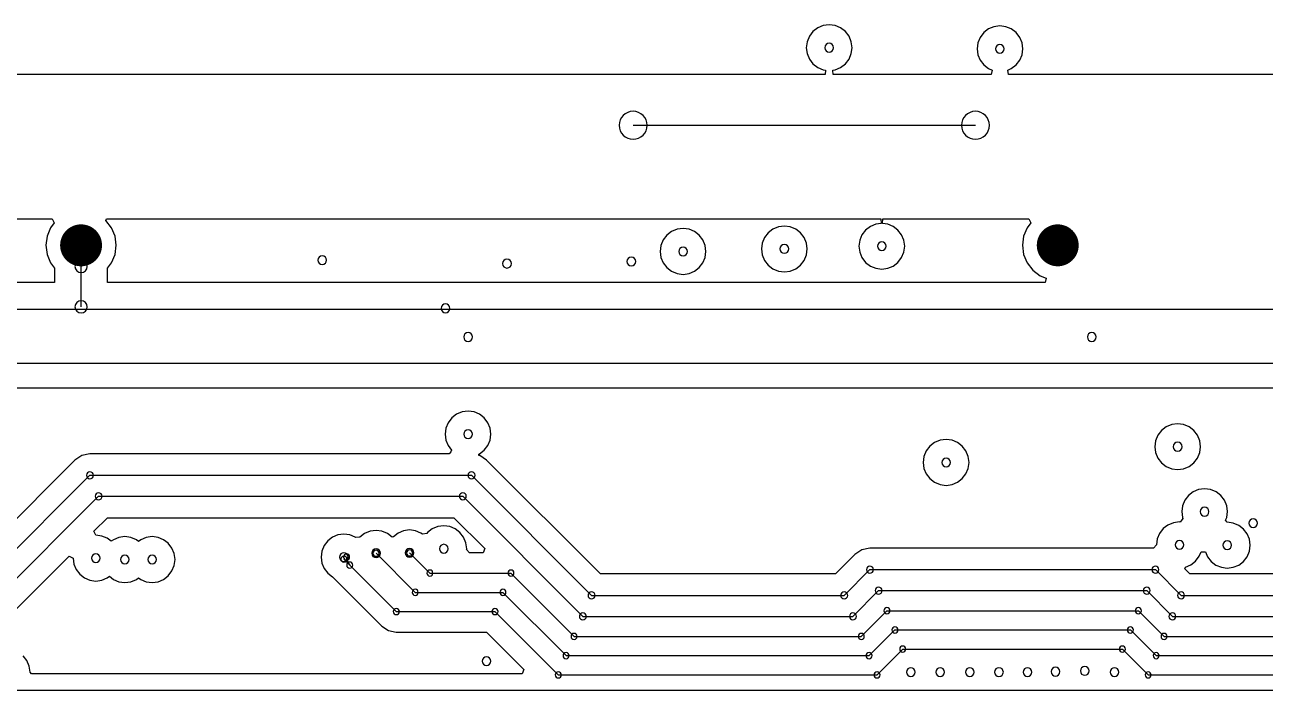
# Model space of a CAD drawing. Header units: inches. Extents: x 32166 to 66782, y 2386 to 7162.
# Drawn here: x 33277.6 to 33437.4, y 3145.5 to 3231.2 of the extents above; entities that cross this region are included whole.
import ezdxf

# ---------------------------------------------------------------- set-up
doc = ezdxf.new("R2010")
doc.units = ezdxf.units.IN
doc.header["$LTSCALE"] = 0.64311
doc.header["$MEASUREMENT"] = 0
for name, color, linetype in [('KEEPOUTLAYER', 6, 'CONTINUOUS'), ('MIDLAYER2', 76, 'CONTINUOUS'), ('MULTILAYER', 9, 'CONTINUOUS')]:
    doc.layers.add(name, color=color, linetype=linetype)

msp = doc.modelspace()

# ---------------------------------------------------------------- linework, layer by layer
at = {"layer": 'KEEPOUTLAYER'}
for p, q in [((33355.97, 3218.28), (33400.07, 3218.28)), ((32666.61, 3145.51), (34174.11, 3145.51))]:
    msp.add_line(p, q, dxfattribs=at)
for centre, start, end in [((33355.97, 3218.28), 0, 180), ((33400.07, 3218.28), 0, 180), ((33355.97, 3218.28), 180, 0), ((33400.07, 3218.28), 180, 0)]:
    msp.add_arc(centre, 1.8, start, end, dxfattribs=at)
at = {"layer": 'MIDLAYER2'}
for p, q in [((33380.46, 3231.13), (33379.75, 3230.83)), ((33381.22, 3231.23), (33380.46, 3231.13)), ((33381.99, 3231.13), (33381.22, 3231.23)), ((33382.7, 3230.83), (33381.99, 3231.13)), ((33403.22, 3231.08), (33402.45, 3230.98)), ((33403.98, 3230.98), (33403.22, 3231.08)), ((33378.67, 3229.75), (33378.37, 3229.04)), ((33379.14, 3230.36), (33378.67, 3229.75)), ((33379.75, 3230.83), (33379.14, 3230.36)), ((33383.31, 3230.36), (33382.7, 3230.83)), ((33383.78, 3229.75), (33383.31, 3230.36)), ((33384.07, 3229.04), (33383.78, 3229.75)), ((33400.66, 3229.61), (33400.37, 3228.9)), ((33401.13, 3230.22), (33400.66, 3229.61)), ((33401.74, 3230.69), (33401.13, 3230.22)), ((33402.45, 3230.98), (33401.74, 3230.69)), ((33404.69, 3230.69), (33403.98, 3230.98)), ((33405.3, 3230.22), (33404.69, 3230.69)), ((33405.77, 3229.61), (33405.3, 3230.22)), ((33406.07, 3228.9), (33405.77, 3229.61)), ((33378.37, 3229.04), (33378.27, 3228.28)), ((33378.27, 3228.28), (33378.37, 3227.51)), ((33384.17, 3228.28), (33384.07, 3229.04)), ((33384.07, 3227.51), (33384.17, 3228.28)), ((33400.37, 3228.9), (33400.27, 3228.13)), ((33400.27, 3228.13), (33400.37, 3227.37)), ((33406.17, 3228.13), (33406.07, 3228.9)), ((33406.07, 3227.37), (33406.17, 3228.13)), ((33378.37, 3227.51), (33378.67, 3226.8)), ((33378.67, 3226.8), (33379.14, 3226.19)), ((33383.31, 3226.19), (33383.78, 3226.8)), ((33383.78, 3226.8), (33384.07, 3227.51)), ((33400.37, 3227.37), (33400.66, 3226.66)), ((33400.66, 3226.66), (33401.13, 3226.05)), ((33405.3, 3226.05), (33405.77, 3226.66)), ((33405.77, 3226.66), (33406.07, 3227.37)), ((33380.71, 3224.82), (33245.1, 3224.8)), ((33379.14, 3226.19), (33379.75, 3225.72)), ((33379.75, 3225.72), (33380.46, 3225.43)), ((33380.46, 3225.43), (33380.75, 3225.39)), ((33380.75, 3225.39), (33380.71, 3224.82)), ((33381.69, 3225.39), (33381.99, 3225.43)), ((33381.7, 3225.36), (33381.69, 3225.39)), ((33381.73, 3224.82), (33381.7, 3225.36)), ((33381.7, 3225.36), (33381.7, 3225.36)), ((33402.11, 3224.82), (33381.73, 3224.82)), ((33381.99, 3225.43), (33382.7, 3225.72)), ((33382.7, 3225.72), (33383.31, 3226.19)), ((33401.13, 3226.05), (33401.74, 3225.58)), ((33401.74, 3225.58), (33402.22, 3225.38)), ((33402.22, 3225.38), (33402.11, 3224.82)), ((33404.22, 3225.38), (33404.69, 3225.58)), ((33404.33, 3224.82), (33404.22, 3225.38)), ((33609.45, 3224.84), (33404.33, 3224.82)), ((33404.69, 3225.58), (33405.3, 3226.05)), ((33254.58, 3206.22), (33281.14, 3206.22)), ((33281.39, 3205.7), (33280.92, 3205.09)), ((33281.14, 3206.22), (33281.39, 3205.7)), ((33288.06, 3206.03), (33288.12, 3206.22)), ((33288.78, 3205.09), (33288.06, 3206.03)), ((33288.12, 3206.22), (33387.89, 3206.22)), ((33387.24, 3205.56), (33386.53, 3205.26)), ((33387.93, 3205.65), (33387.24, 3205.56)), ((33387.89, 3206.22), (33387.93, 3205.65)), ((33387.93, 3205.65), (33387.93, 3205.65)), ((33388.09, 3205.65), (33388.13, 3206.22)), ((33388.77, 3205.56), (33388.09, 3205.65)), ((33388.13, 3206.22), (33406.96, 3206.22)), ((33389.48, 3205.26), (33388.77, 3205.56)), ((33407.21, 3205.7), (33406.74, 3205.09)), ((33406.96, 3206.22), (33407.21, 3205.7)), ((33280.46, 3203.99), (33280.31, 3202.82)), ((33280.92, 3205.09), (33280.46, 3203.99)), ((33289.23, 3203.99), (33288.78, 3205.09)), ((33289.39, 3202.82), (33289.23, 3203.99)), ((33360.32, 3204.12), (33359.85, 3203.51)), ((33360.93, 3204.59), (33360.32, 3204.12)), ((33361.64, 3204.88), (33360.93, 3204.59)), ((33362.4, 3204.98), (33361.64, 3204.88)), ((33363.17, 3204.88), (33362.4, 3204.98)), ((33363.88, 3204.59), (33363.17, 3204.88)), ((33364.49, 3204.12), (33363.88, 3204.59)), ((33364.96, 3203.51), (33364.49, 3204.12)), ((33373.37, 3204.43), (33372.9, 3203.82)), ((33373.98, 3204.9), (33373.37, 3204.43)), ((33374.69, 3205.2), (33373.98, 3204.9)), ((33375.45, 3205.3), (33374.69, 3205.2)), ((33376.22, 3205.2), (33375.45, 3205.3)), ((33376.93, 3204.9), (33376.22, 3205.2)), ((33377.54, 3204.43), (33376.93, 3204.9)), ((33378.01, 3203.82), (33377.54, 3204.43)), ((33385.45, 3204.18), (33385.16, 3203.47)), ((33385.92, 3204.79), (33385.45, 3204.18)), ((33386.53, 3205.26), (33385.92, 3204.79)), ((33390.09, 3204.79), (33389.48, 3205.26)), ((33390.56, 3204.18), (33390.09, 3204.79)), ((33390.86, 3203.47), (33390.56, 3204.18)), ((33406.28, 3203.99), (33406.13, 3202.82)), ((33406.74, 3205.09), (33406.28, 3203.99)), ((33280.31, 3202.82), (33280.46, 3201.64)), ((33284.85, 3194.9), (33284.85, 3202.82)), ((33289.23, 3201.64), (33289.39, 3202.82)), ((33359.55, 3202.8), (33359.45, 3202.03)), ((33359.85, 3203.51), (33359.55, 3202.8)), ((33365.25, 3202.8), (33364.96, 3203.51)), ((33365.35, 3202.03), (33365.25, 3202.8)), ((33372.6, 3203.11), (33372.5, 3202.35)), ((33372.5, 3202.35), (33372.6, 3201.58)), ((33372.9, 3203.82), (33372.6, 3203.11)), ((33378.3, 3203.11), (33378.01, 3203.82)), ((33378.4, 3202.35), (33378.3, 3203.11)), ((33378.3, 3201.58), (33378.4, 3202.35)), ((33385.16, 3203.47), (33385.06, 3202.71)), ((33385.06, 3202.71), (33385.16, 3201.94)), ((33390.96, 3202.71), (33390.86, 3203.47)), ((33390.86, 3201.94), (33390.96, 3202.71)), ((33406.13, 3202.82), (33406.28, 3201.64)), ((33280.46, 3201.64), (33280.92, 3200.55)), ((33288.78, 3200.55), (33289.23, 3201.64)), ((33359.45, 3202.03), (33359.55, 3201.27)), ((33359.55, 3201.27), (33359.85, 3200.56)), ((33364.96, 3200.56), (33365.25, 3201.27)), ((33365.25, 3201.27), (33365.35, 3202.03)), ((33372.6, 3201.58), (33372.9, 3200.87)), ((33372.9, 3200.87), (33373.37, 3200.26)), ((33377.54, 3200.26), (33378.01, 3200.87)), ((33378.01, 3200.87), (33378.3, 3201.58)), ((33385.16, 3201.94), (33385.45, 3201.23)), ((33385.45, 3201.23), (33385.92, 3200.62)), ((33390.09, 3200.62), (33390.56, 3201.23)), ((33390.56, 3201.23), (33390.86, 3201.94)), ((33406.28, 3201.64), (33406.74, 3200.55)), ((33280.92, 3200.55), (33281.44, 3199.86)), ((33281.44, 3199.86), (33281.44, 3198.01)), ((33288.25, 3199.86), (33288.78, 3200.55)), ((33288.25, 3198.01), (33288.25, 3199.86)), ((33359.85, 3200.56), (33360.32, 3199.95)), ((33360.32, 3199.95), (33360.93, 3199.48)), ((33360.93, 3199.48), (33361.64, 3199.18)), ((33361.64, 3199.18), (33362.4, 3199.08)), ((33362.4, 3199.08), (33363.17, 3199.18)), ((33363.17, 3199.18), (33363.88, 3199.48)), ((33363.88, 3199.48), (33364.49, 3199.95)), ((33364.49, 3199.95), (33364.96, 3200.56)), ((33373.37, 3200.26), (33373.98, 3199.79)), ((33373.98, 3199.79), (33374.69, 3199.5)), ((33374.69, 3199.5), (33375.45, 3199.4)), ((33375.45, 3199.4), (33376.22, 3199.5)), ((33376.22, 3199.5), (33376.93, 3199.79)), ((33376.93, 3199.79), (33377.54, 3200.26)), ((33385.92, 3200.62), (33386.53, 3200.15)), ((33386.53, 3200.15), (33387.24, 3199.86)), ((33387.24, 3199.86), (33388.01, 3199.76)), ((33388.01, 3199.76), (33388.77, 3199.86)), ((33388.77, 3199.86), (33389.48, 3200.15)), ((33389.48, 3200.15), (33390.09, 3200.62)), ((33406.74, 3200.55), (33407.46, 3199.61)), ((33407.46, 3199.61), (33408.4, 3198.89)), ((33281.44, 3198.01), (33265.83, 3198.01)), ((33409.05, 3198.01), (33288.25, 3198.01)), ((33408.4, 3198.89), (33409.16, 3198.57)), ((33409.16, 3198.57), (33409.05, 3198.01)), ((33265.83, 3194.61), (33449.66, 3194.61)), ((33265.43, 3187.63), (33608.91, 3187.63)), ((33266.74, 3184.45), (33596.98, 3184.45)), ((33332.15, 3179.97), (33331.85, 3179.26)), ((33332.62, 3180.58), (33332.15, 3179.97)), ((33333.23, 3181.05), (33332.62, 3180.58)), ((33333.94, 3181.35), (33333.23, 3181.05)), ((33334.7, 3181.45), (33333.94, 3181.35)), ((33335.47, 3181.35), (33334.7, 3181.45)), ((33336.18, 3181.05), (33335.47, 3181.35)), ((33336.79, 3180.58), (33336.18, 3181.05)), ((33337.26, 3179.97), (33336.79, 3180.58)), ((33337.55, 3179.26), (33337.26, 3179.97)), ((33331.85, 3179.26), (33331.75, 3178.5)), ((33331.75, 3178.5), (33331.85, 3177.73)), ((33337.65, 3178.5), (33337.55, 3179.26)), ((33337.55, 3177.73), (33337.65, 3178.5)), ((33423.57, 3178.35), (33423.27, 3177.64)), ((33424.04, 3178.96), (33423.57, 3178.35)), ((33424.65, 3179.43), (33424.04, 3178.96)), ((33425.36, 3179.73), (33424.65, 3179.43)), ((33426.12, 3179.83), (33425.36, 3179.73)), ((33426.89, 3179.73), (33426.12, 3179.83)), ((33427.6, 3179.43), (33426.89, 3179.73)), ((33428.21, 3178.96), (33427.6, 3179.43)), ((33428.68, 3178.35), (33428.21, 3178.96)), ((33428.97, 3177.64), (33428.68, 3178.35)), ((33331.85, 3177.73), (33332.15, 3177.02)), ((33332.15, 3177.02), (33332.58, 3176.45)), ((33336.79, 3176.41), (33337.26, 3177.02)), ((33337.26, 3177.02), (33337.55, 3177.73)), ((33394.2, 3176.94), (33393.73, 3176.33)), ((33394.81, 3177.41), (33394.2, 3176.94)), ((33395.52, 3177.7), (33394.81, 3177.41)), ((33396.29, 3177.8), (33395.52, 3177.7)), ((33397.05, 3177.7), (33396.29, 3177.8)), ((33397.76, 3177.41), (33397.05, 3177.7)), ((33398.37, 3176.94), (33397.76, 3177.41)), ((33398.84, 3176.33), (33398.37, 3176.94)), ((33423.27, 3177.64), (33423.17, 3176.88)), ((33423.17, 3176.88), (33423.27, 3176.11)), ((33429.07, 3176.88), (33428.97, 3177.64)), ((33428.97, 3176.11), (33429.07, 3176.88)), ((33284.94, 3175.73), (33284.05, 3175.13)), ((33285.99, 3175.94), (33284.94, 3175.73)), ((33332.25, 3175.94), (33285.99, 3175.94)), ((33332.47, 3176.22), (33332.25, 3175.94)), ((33332.58, 3176.45), (33332.47, 3176.22)), ((33336.08, 3175.9), (33336.18, 3175.94)), ((33336.1, 3175.75), (33336.08, 3175.9)), ((33336.2, 3175.73), (33336.1, 3175.75)), ((33336.18, 3175.94), (33336.79, 3176.41)), ((33337.09, 3175.13), (33336.2, 3175.73)), ((33393.44, 3175.62), (33393.34, 3174.85)), ((33393.73, 3176.33), (33393.44, 3175.62)), ((33399.14, 3175.62), (33398.84, 3176.33)), ((33399.24, 3174.85), (33399.14, 3175.62)), ((33423.27, 3176.11), (33423.57, 3175.4)), ((33423.57, 3175.4), (33424.04, 3174.79)), ((33428.21, 3174.79), (33428.68, 3175.4)), ((33428.68, 3175.4), (33428.97, 3176.11)), ((33284.05, 3175.13), (33267.21, 3158.3)), ((33351.75, 3160.48), (33337.09, 3175.13)), ((33393.34, 3174.85), (33393.44, 3174.09)), ((33393.44, 3174.09), (33393.73, 3173.38)), ((33398.84, 3173.38), (33399.14, 3174.09)), ((33399.14, 3174.09), (33399.24, 3174.85)), ((33424.04, 3174.79), (33424.65, 3174.32)), ((33424.65, 3174.32), (33425.36, 3174.03)), ((33425.36, 3174.03), (33426.12, 3173.93)), ((33426.12, 3173.93), (33426.89, 3174.03)), ((33426.89, 3174.03), (33427.6, 3174.32)), ((33427.6, 3174.32), (33428.21, 3174.79)), ((33268.35, 3155.55), (33285.99, 3173.19)), ((33285.99, 3173.19), (33335.15, 3173.19)), ((33335.15, 3173.19), (33350.61, 3157.72)), ((33393.73, 3173.38), (33394.2, 3172.77)), ((33394.2, 3172.77), (33394.81, 3172.3)), ((33394.81, 3172.3), (33395.52, 3172)), ((33395.52, 3172), (33396.29, 3171.9)), ((33396.29, 3171.9), (33397.05, 3172)), ((33397.05, 3172), (33397.76, 3172.3)), ((33397.76, 3172.3), (33398.37, 3172.77)), ((33398.37, 3172.77), (33398.84, 3173.38)), ((33269.47, 3152.85), (33287.11, 3170.49)), ((33287.11, 3170.49), (33334.03, 3170.49)), ((33334.03, 3170.49), (33349.49, 3155.02)), ((33427.5, 3170.59), (33427.03, 3169.98)), ((33428.11, 3171.06), (33427.5, 3170.59)), ((33428.82, 3171.36), (33428.11, 3171.06)), ((33429.59, 3171.46), (33428.82, 3171.36)), ((33430.35, 3171.36), (33429.59, 3171.46)), ((33431.06, 3171.06), (33430.35, 3171.36)), ((33431.67, 3170.59), (33431.06, 3171.06)), ((33432.14, 3169.98), (33431.67, 3170.59)), ((33426.74, 3169.27), (33426.64, 3168.51)), ((33427.03, 3169.98), (33426.74, 3169.27)), ((33432.44, 3169.27), (33432.14, 3169.98)), ((33432.54, 3168.51), (33432.44, 3169.27)), ((33286.5, 3165.98), (33288.25, 3167.73)), ((33288.25, 3167.73), (33332.89, 3167.73)), ((33332.89, 3167.73), (33336.87, 3163.75)), ((33426.35, 3167.18), (33425.58, 3167.08)), ((33426.44, 3167.17), (33426.35, 3167.18)), ((33426.79, 3167.62), (33426.44, 3167.17)), ((33426.64, 3168.51), (33426.74, 3167.74)), ((33426.74, 3167.74), (33426.79, 3167.62)), ((33432.3, 3167.41), (33432.44, 3167.74)), ((33432.51, 3167.14), (33432.3, 3167.41)), ((33432.44, 3167.74), (33432.54, 3168.51)), ((33286.75, 3165.47), (33286.5, 3165.98)), ((33318.71, 3165.61), (33317.94, 3165.51)), ((33319.47, 3165.51), (33318.71, 3165.61)), ((33321.37, 3165.71), (33320.76, 3165.24)), ((33322.08, 3166), (33321.37, 3165.71)), ((33322.85, 3166.1), (33322.08, 3166)), ((33323.61, 3166), (33322.85, 3166.1)), ((33324.32, 3165.71), (33323.61, 3166)), ((33324.93, 3165.24), (33324.32, 3165.71)), ((33325.69, 3165.75), (33325.08, 3165.28)), ((33326.4, 3166.05), (33325.69, 3165.75)), ((33327.17, 3166.15), (33326.4, 3166.05)), ((33327.93, 3166.05), (33327.17, 3166.15)), ((33328.64, 3165.75), (33327.93, 3166.05)), ((33328.82, 3165.61), (33328.64, 3165.75)), ((33329.39, 3165.69), (33328.82, 3165.61)), ((33329.49, 3165.82), (33329.39, 3165.69)), ((33330.1, 3166.29), (33329.49, 3165.82)), ((33330.81, 3166.59), (33330.1, 3166.29)), ((33331.58, 3166.69), (33330.81, 3166.59)), ((33332.34, 3166.59), (33331.58, 3166.69)), ((33333.05, 3166.29), (33332.34, 3166.59)), ((33333.66, 3165.82), (33333.05, 3166.29)), ((33334.13, 3165.21), (33333.66, 3165.82)), ((33423.79, 3165.71), (33423.5, 3165)), ((33424.26, 3166.32), (33423.79, 3165.71)), ((33424.87, 3166.79), (33424.26, 3166.32)), ((33425.58, 3167.08), (33424.87, 3166.79)), ((33433.28, 3167.04), (33432.51, 3167.14)), ((33433.99, 3166.74), (33433.28, 3167.04)), ((33434.6, 3166.27), (33433.99, 3166.74)), ((33435.07, 3165.66), (33434.6, 3166.27)), ((33435.36, 3164.95), (33435.07, 3165.66)), ((33286.76, 3165.47), (33286.75, 3165.47)), ((33287.52, 3165.37), (33286.76, 3165.47)), ((33288.23, 3165.08), (33287.52, 3165.37)), ((33288.74, 3164.69), (33288.23, 3165.08)), ((33289.02, 3164.9), (33288.74, 3164.69)), ((33289.73, 3165.19), (33289.02, 3164.9)), ((33290.49, 3165.29), (33289.73, 3165.19)), ((33291.26, 3165.19), (33290.49, 3165.29)), ((33291.97, 3164.9), (33291.26, 3165.19)), ((33292.25, 3164.68), (33291.97, 3164.9)), ((33292.53, 3164.9), (33292.25, 3164.68)), ((33293.24, 3165.19), (33292.53, 3164.9)), ((33294, 3165.29), (33293.24, 3165.19)), ((33294.77, 3165.19), (33294, 3165.29)), ((33295.48, 3164.9), (33294.77, 3165.19)), ((33296.09, 3164.43), (33295.48, 3164.9)), ((33296.56, 3163.82), (33296.09, 3164.43)), ((33316.15, 3164.13), (33315.86, 3163.42)), ((33316.62, 3164.74), (33316.15, 3164.13)), ((33317.23, 3165.21), (33316.62, 3164.74)), ((33317.94, 3165.51), (33317.23, 3165.21)), ((33320.18, 3165.21), (33319.47, 3165.51)), ((33320.24, 3165.17), (33320.18, 3165.21)), ((33320.76, 3165.24), (33320.24, 3165.17)), ((33325.08, 3165.28), (33324.93, 3165.24)), ((33334.43, 3164.5), (33334.13, 3165.21)), ((33334.53, 3163.74), (33334.43, 3164.5)), ((33423.4, 3164.22), (33423.02, 3163.79)), ((33423.5, 3165), (33423.4, 3164.23)), ((33423.4, 3164.23), (33423.4, 3164.22)), ((33435.46, 3164.19), (33435.36, 3164.95)), ((33435.36, 3163.42), (33435.46, 3164.19)), ((33271.56, 3151.04), (33283.3, 3162.78)), ((33283.3, 3162.78), (33283.81, 3162.53)), ((33283.81, 3162.53), (33283.81, 3162.52)), ((33283.81, 3162.52), (33283.91, 3161.76)), ((33296.85, 3163.11), (33296.56, 3163.82)), ((33296.95, 3162.34), (33296.85, 3163.11)), ((33315.86, 3163.42), (33315.76, 3162.66)), ((33315.76, 3162.66), (33315.86, 3161.89)), ((33318.71, 3162.39), (33325.46, 3155.64)), ((33322.85, 3163.15), (33327.89, 3158.11)), ((33327.17, 3163.2), (33329.78, 3160.59)), ((33334.52, 3163.65), (33334.53, 3163.74)), ((33334.89, 3163.22), (33334.52, 3163.65)), ((33336.65, 3163.22), (33334.89, 3163.22)), ((33336.87, 3163.75), (33336.65, 3163.22)), ((33384.53, 3162.98), (33382.02, 3160.48)), ((33385.42, 3163.58), (33384.53, 3162.98)), ((33386.47, 3163.79), (33385.42, 3163.58)), ((33423.02, 3163.79), (33386.47, 3163.79)), ((33428.43, 3162.15), (33428.9, 3162.76)), ((33428.9, 3162.76), (33429.13, 3163.32)), ((33429.13, 3163.32), (33429.71, 3163.32)), ((33429.71, 3163.32), (33429.96, 3162.71)), ((33429.96, 3162.71), (33430.43, 3162.1)), ((33434.6, 3162.1), (33435.07, 3162.71)), ((33435.07, 3162.71), (33435.36, 3163.42)), ((33283.91, 3161.76), (33284.2, 3161.05)), ((33284.2, 3161.05), (33284.67, 3160.44)), ((33296.09, 3160.26), (33296.56, 3160.87)), ((33296.56, 3160.87), (33296.85, 3161.58)), ((33296.85, 3161.58), (33296.95, 3162.34)), ((33315.86, 3161.89), (33316.15, 3161.18)), ((33316.15, 3161.18), (33316.62, 3160.57)), ((33383.16, 3157.72), (33386.47, 3161.04)), ((33386.47, 3161.04), (33423.25, 3161.04)), ((33423.25, 3161.04), (33426.56, 3157.72)), ((33427.03, 3161.15), (33427.11, 3161.38)), ((33427.7, 3160.48), (33427.03, 3161.15)), ((33427.11, 3161.38), (33427.82, 3161.68)), ((33427.82, 3161.68), (33428.43, 3162.15)), ((33430.43, 3162.1), (33431.04, 3161.63)), ((33431.04, 3161.63), (33431.75, 3161.34)), ((33431.75, 3161.34), (33432.51, 3161.24)), ((33432.51, 3161.24), (33433.28, 3161.34)), ((33433.28, 3161.34), (33433.99, 3161.63)), ((33433.99, 3161.63), (33434.6, 3162.1)), ((33284.67, 3160.44), (33285.28, 3159.97)), ((33285.28, 3159.97), (33285.99, 3159.67)), ((33285.99, 3159.67), (33286.76, 3159.57)), ((33286.76, 3159.57), (33287.52, 3159.67)), ((33287.52, 3159.67), (33288.23, 3159.97)), ((33288.23, 3159.97), (33288.51, 3160.18)), ((33288.51, 3160.18), (33289.02, 3159.79)), ((33289.02, 3159.79), (33289.73, 3159.49)), ((33289.73, 3159.49), (33290.49, 3159.39)), ((33290.49, 3159.39), (33291.26, 3159.49)), ((33291.26, 3159.49), (33291.97, 3159.79)), ((33291.97, 3159.79), (33292.25, 3160)), ((33292.25, 3160), (33292.53, 3159.79)), ((33292.53, 3159.79), (33293.24, 3159.49)), ((33293.24, 3159.49), (33294, 3159.39)), ((33294, 3159.39), (33294.77, 3159.49)), ((33294.77, 3159.49), (33295.48, 3159.79)), ((33295.48, 3159.79), (33296.09, 3160.26)), ((33316.62, 3160.57), (33317.23, 3160.1)), ((33317.23, 3160.1), (33317.28, 3160.08)), ((33317.28, 3160.08), (33323.59, 3153.77)), ((33329.78, 3160.59), (33340.22, 3160.59)), ((33340.22, 3160.59), (33348.37, 3152.43)), ((33382.02, 3160.48), (33351.75, 3160.48)), ((33480.03, 3160.48), (33427.7, 3160.48)), ((33327.89, 3158.11), (33339.19, 3158.11)), ((33339.19, 3158.11), (33347.34, 3149.96)), ((33350.61, 3157.72), (33383.16, 3157.72)), ((33384.28, 3155.02), (33387.59, 3158.34)), ((33387.59, 3158.34), (33422.13, 3158.34)), ((33422.13, 3158.34), (33425.44, 3155.02)), ((33426.56, 3157.72), (33481.17, 3157.72)), ((33325.46, 3155.64), (33338.17, 3155.64)), ((33338.17, 3155.64), (33346.32, 3147.48)), ((33349.49, 3155.02), (33384.28, 3155.02)), ((33385.35, 3152.43), (33388.66, 3155.75)), ((33388.66, 3155.75), (33421.06, 3155.75)), ((33421.06, 3155.75), (33424.37, 3152.43)), ((33425.44, 3155.02), (33482.29, 3155.02)), ((33323.59, 3153.77), (33324.45, 3153.2)), ((33324.45, 3153.2), (33325.46, 3153)), ((33325.46, 3153), (33337.07, 3153)), ((33337.07, 3153), (33341.91, 3148.17)), ((33386.37, 3149.96), (33389.69, 3153.27)), ((33389.69, 3153.27), (33420.03, 3153.27)), ((33420.03, 3153.27), (33423.35, 3149.96)), ((33348.37, 3152.43), (33385.35, 3152.43)), ((33424.37, 3152.43), (33483.36, 3152.43)), ((33277.88, 3149.33), (33277.41, 3149.94)), ((33347.34, 3149.96), (33386.37, 3149.96)), ((33387.4, 3147.48), (33390.71, 3150.8)), ((33390.71, 3150.8), (33419.01, 3150.8)), ((33419.01, 3150.8), (33422.32, 3147.48)), ((33423.35, 3149.96), (33484.38, 3149.96)), ((33278.18, 3148.62), (33277.88, 3149.33)), ((33278.28, 3147.85), (33278.18, 3148.62)), ((33341.91, 3148.17), (33341.69, 3147.64)), ((33278.46, 3147.64), (33278.28, 3147.85)), ((33341.69, 3147.64), (33278.46, 3147.64)), ((33346.32, 3147.48), (33387.4, 3147.48)), ((33422.32, 3147.48), (33485.41, 3147.48))]:
    msp.add_line(p, q, dxfattribs=at)
at = {"layer": 'MIDLAYER2', "const_width": 2.7}
for points in [[(33286.2, 3202.82, 1), (33283.5, 3202.82, 1)], [(33412.02, 3202.82, 1), (33409.32, 3202.82, 1)]]:
    msp.add_lwpolyline(points, format="xyb", close=True, dxfattribs=at)
at = {"layer": 'MIDLAYER2'}
for centre, radius, start, end in [((33381.22, 3228.28), 0.562, 0, 180), ((33381.22, 3228.28), 0.562, 180, 0), ((33403.22, 3228.13), 0.562, 0, 180), ((33403.22, 3228.13), 0.562, 180, 0), ((33284.05, 3202.02), 0.788, 0, 180), ((33284.05, 3202.02), 0.788, 0, 180), ((33284.05, 3202.02), 0.788, 0, 180), ((33284.85, 3202.82), 0.788, 0, 180), ((33284.85, 3202.82), 0.788, 180, 0), ((33285.64, 3202.02), 0.788, 0, 180), ((33285.64, 3202.02), 0.788, 0, 180), ((33285.64, 3202.02), 0.788, 0, 180), ((33362.4, 3202.03), 0.562, 0, 180), ((33375.45, 3202.35), 0.562, 0, 180), ((33375.45, 3202.35), 0.562, 180, 0), ((33388.01, 3202.71), 0.562, 0, 180), ((33388.01, 3202.71), 0.562, 180, 0), ((33284.05, 3202.02), 0.788, 180, 0), ((33284.05, 3202.02), 0.788, 180, 0), ((33284.05, 3202.02), 0.788, 180, 0), ((33282.13, 3200.1), 2.72, 0, 45), ((33282.13, 3200.1), 2.72, 0, 45), ((33282.13, 3200.1), 2.72, 0, 45), ((33284.85, 3200.1), 0.788, 0, 180), ((33284.85, 3200.1), 0.788, 0, 180), ((33284.85, 3200.1), 0.788, 0, 180), ((33284.85, 3200.1), 0.788, 0, 180), ((33284.85, 3200.1), 0.788, 0, 180), ((33284.85, 3200.1), 0.788, 0, 180), ((33285.64, 3202.02), 0.788, 180, 0), ((33287.56, 3200.1), 2.72, 135, 180), ((33285.64, 3202.02), 0.788, 180, 0), ((33287.56, 3200.1), 2.72, 135, 180), ((33285.64, 3202.02), 0.788, 180, 0), ((33287.56, 3200.1), 2.72, 135, 180), ((33315.92, 3200.91), 0.562, 0, 180), ((33315.92, 3200.91), 0.562, 180, 0), ((33339.72, 3200.46), 0.562, 0, 180), ((33355.74, 3200.73), 0.562, 0, 180), ((33355.74, 3200.73), 0.562, 180, 0), ((33362.4, 3202.03), 0.562, 180, 0), ((33284.85, 3200.1), 0.788, 180, 0), ((33284.85, 3200.1), 0.788, 180, 0), ((33284.85, 3200.1), 0.788, 180, 0), ((33284.85, 3200.1), 0.788, 180, 0), ((33284.85, 3200.1), 0.788, 180, 0), ((33284.85, 3200.1), 0.788, 180, 0), ((33339.72, 3200.46), 0.562, 180, 0), ((33284.85, 3194.9), 0.788, 0, 180), ((33284.85, 3194.9), 0.788, 180, 0), ((33331.8, 3194.7), 0.562, 0, 180), ((33331.8, 3194.7), 0.562, 180, 0), ((33334.7, 3191.01), 0.562, 0, 180), ((33415.05, 3191.01), 0.562, 0, 180), ((33334.7, 3191.01), 0.562, 180, 0), ((33415.05, 3191.01), 0.562, 180, 0), ((33334.7, 3178.5), 0.562, 0, 180), ((33334.7, 3178.5), 0.562, 180, 0), ((33426.12, 3176.88), 0.562, 0, 180), ((33426.12, 3176.88), 0.562, 180, 0), ((33396.29, 3174.85), 0.562, 0, 180), ((33285.99, 3173.19), 0.45, 0, 180), ((33285.99, 3173.19), 0.45, 0, 180), ((33335.15, 3173.19), 0.45, 0, 180), ((33335.15, 3173.19), 0.45, 0, 180), ((33396.29, 3174.85), 0.562, 180, 0), ((33285.99, 3173.19), 0.45, 180, 0), ((33285.99, 3173.19), 0.45, 180, 0), ((33335.15, 3173.19), 0.45, 180, 0), ((33335.15, 3173.19), 0.45, 180, 0), ((33287.11, 3170.49), 0.45, 0, 180), ((33287.11, 3170.49), 0.45, 0, 180), ((33287.11, 3170.49), 0.45, 180, 0), ((33287.11, 3170.49), 0.45, 180, 0), ((33334.03, 3170.49), 0.45, 0, 180), ((33334.03, 3170.49), 0.45, 0, 180), ((33334.03, 3170.49), 0.45, 180, 0), ((33334.03, 3170.49), 0.45, 180, 0), ((33429.59, 3168.51), 0.562, 0, 180), ((33429.59, 3168.51), 0.562, 180, 0), ((33435.84, 3167.02), 0.562, 0, 180), ((33435.84, 3167.02), 0.562, 180, 0), ((33331.58, 3163.74), 0.562, 0, 180), ((33426.35, 3164.23), 0.562, 0, 180), ((33426.35, 3164.23), 0.562, 180, 0), ((33432.51, 3164.19), 0.562, 0, 180), ((33432.51, 3164.19), 0.562, 180, 0), ((33286.76, 3162.52), 0.562, 0, 180), ((33286.76, 3162.52), 0.562, 180, 0), ((33290.49, 3162.34), 0.562, 0, 180), ((33294, 3162.34), 0.562, 0, 180), ((33318.71, 3162.66), 0.562, 0, 180), ((33318.71, 3162.66), 0.562, 180, 0), ((33318.71, 3162.39), 0.394, 0, 180), ((33318.71, 3162.39), 0.394, 180, 0), ((33319.05, 3162.66), 0.394, 0, 180), ((33319.05, 3162.66), 0.394, 180, 0), ((33320.51, 3162.66), 1.47, 180.0003, 225.0003), ((33322.85, 3163.15), 0.562, 0, 180), ((33322.85, 3163.15), 0.562, 180, 0), ((33322.85, 3163.15), 0.394, 0, 180), ((33322.85, 3163.15), 0.394, 180, 0), ((33327.17, 3163.2), 0.562, 0, 180), ((33327.17, 3163.2), 0.562, 180, 0), ((33327.17, 3163.2), 0.394, 0, 180), ((33327.17, 3163.2), 0.394, 180, 0), ((33331.58, 3163.74), 0.562, 180, 0), ((33290.49, 3162.34), 0.562, 180, 0), ((33294, 3162.34), 0.562, 180, 0), ((33319.47, 3161.62), 0.394, 0, 180), ((33319.47, 3161.62), 0.394, 180, 0), ((33329.78, 3160.59), 0.394, 0, 180), ((33329.78, 3160.59), 0.394, 0, 180), ((33340.22, 3160.59), 0.394, 0, 180), ((33340.22, 3160.59), 0.394, 0, 180), ((33386.47, 3161.04), 0.45, 0, 180), ((33386.47, 3161.04), 0.45, 0, 180), ((33386.47, 3161.04), 0.45, 180, 0), ((33386.47, 3161.04), 0.45, 180, 0), ((33423.25, 3161.04), 0.45, 0, 180), ((33423.25, 3161.04), 0.45, 0, 180), ((33423.25, 3161.04), 0.45, 180, 0), ((33423.25, 3161.04), 0.45, 180, 0), ((33329.78, 3160.59), 0.394, 180, 0), ((33329.78, 3160.59), 0.394, 180, 0), ((33340.22, 3160.59), 0.394, 180, 0), ((33340.22, 3160.59), 0.394, 180, 0), ((33327.89, 3158.11), 0.394, 0, 180), ((33327.89, 3158.11), 0.394, 0, 180), ((33327.89, 3158.11), 0.394, 180, 0), ((33327.89, 3158.11), 0.394, 180, 0), ((33339.19, 3158.11), 0.394, 0, 180), ((33339.19, 3158.11), 0.394, 0, 180), ((33339.19, 3158.11), 0.394, 180, 0), ((33339.19, 3158.11), 0.394, 180, 0), ((33350.61, 3157.72), 0.45, 0, 180), ((33350.61, 3157.72), 0.45, 0, 180), ((33350.61, 3157.72), 0.45, 180, 0), ((33350.61, 3157.72), 0.45, 180, 0), ((33383.16, 3157.72), 0.45, 0, 180), ((33383.16, 3157.72), 0.45, 0, 180), ((33383.16, 3157.72), 0.45, 180, 0), ((33383.16, 3157.72), 0.45, 180, 0), ((33387.59, 3158.34), 0.45, 0, 180), ((33387.59, 3158.34), 0.45, 0, 180), ((33387.59, 3158.34), 0.45, 180, 0), ((33387.59, 3158.34), 0.45, 180, 0), ((33422.13, 3158.34), 0.45, 0, 180), ((33422.13, 3158.34), 0.45, 0, 180), ((33422.13, 3158.34), 0.45, 180, 0), ((33422.13, 3158.34), 0.45, 180, 0), ((33426.56, 3157.72), 0.45, 0, 180), ((33426.56, 3157.72), 0.45, 0, 180), ((33426.56, 3157.72), 0.45, 180, 0), ((33426.56, 3157.72), 0.45, 180, 0), ((33325.46, 3155.64), 0.394, 0, 180), ((33325.46, 3155.64), 0.394, 0, 180), ((33338.17, 3155.64), 0.394, 0, 180), ((33338.17, 3155.64), 0.394, 0, 180), ((33388.66, 3155.75), 0.394, 0, 180), ((33388.66, 3155.75), 0.394, 0, 180), ((33421.06, 3155.75), 0.394, 0, 180), ((33421.06, 3155.75), 0.394, 0, 180), ((33325.46, 3155.64), 0.394, 180, 0), ((33325.46, 3155.64), 0.394, 180, 0), ((33338.17, 3155.64), 0.394, 180, 0), ((33338.17, 3155.64), 0.394, 180, 0), ((33349.49, 3155.02), 0.45, 0, 180), ((33349.49, 3155.02), 0.45, 0, 180), ((33349.49, 3155.02), 0.45, 180, 0), ((33349.49, 3155.02), 0.45, 180, 0), ((33384.28, 3155.02), 0.45, 0, 180), ((33384.28, 3155.02), 0.45, 0, 180), ((33384.28, 3155.02), 0.45, 180, 0), ((33384.28, 3155.02), 0.45, 180, 0), ((33388.66, 3155.75), 0.394, 180, 0), ((33388.66, 3155.75), 0.394, 180, 0), ((33421.06, 3155.75), 0.394, 180, 0), ((33421.06, 3155.75), 0.394, 180, 0), ((33425.44, 3155.02), 0.45, 0, 180), ((33425.44, 3155.02), 0.45, 0, 180), ((33425.44, 3155.02), 0.45, 180, 0), ((33425.44, 3155.02), 0.45, 180, 0), ((33348.37, 3152.43), 0.394, 0, 180), ((33348.37, 3152.43), 0.394, 0, 180), ((33385.35, 3152.43), 0.394, 0, 180), ((33385.35, 3152.43), 0.394, 0, 180), ((33389.69, 3153.27), 0.394, 0, 180), ((33389.69, 3153.27), 0.394, 0, 180), ((33389.69, 3153.27), 0.394, 180, 0), ((33389.69, 3153.27), 0.394, 180, 0), ((33420.03, 3153.27), 0.394, 0, 180), ((33420.03, 3153.27), 0.394, 0, 180), ((33420.03, 3153.27), 0.394, 180, 0), ((33420.03, 3153.27), 0.394, 180, 0), ((33424.37, 3152.43), 0.394, 0, 180), ((33424.37, 3152.43), 0.394, 0, 180), ((33348.37, 3152.43), 0.394, 180, 0), ((33348.37, 3152.43), 0.394, 180, 0), ((33385.35, 3152.43), 0.394, 180, 0), ((33385.35, 3152.43), 0.394, 180, 0), ((33390.71, 3150.8), 0.394, 0, 180), ((33390.71, 3150.8), 0.394, 0, 180), ((33419.01, 3150.8), 0.394, 0, 180), ((33419.01, 3150.8), 0.394, 0, 180), ((33424.37, 3152.43), 0.394, 180, 0), ((33424.37, 3152.43), 0.394, 180, 0), ((33337.07, 3149.25), 0.562, 0, 180), ((33347.34, 3149.96), 0.394, 0, 180), ((33347.34, 3149.96), 0.394, 0, 180), ((33347.34, 3149.96), 0.394, 180, 0), ((33347.34, 3149.96), 0.394, 180, 0), ((33386.37, 3149.96), 0.394, 0, 180), ((33386.37, 3149.96), 0.394, 0, 180), ((33386.37, 3149.96), 0.394, 180, 0), ((33386.37, 3149.96), 0.394, 180, 0), ((33390.71, 3150.8), 0.394, 180, 0), ((33390.71, 3150.8), 0.394, 180, 0), ((33419.01, 3150.8), 0.394, 180, 0), ((33419.01, 3150.8), 0.394, 180, 0), ((33423.35, 3149.96), 0.394, 0, 180), ((33423.35, 3149.96), 0.394, 0, 180), ((33423.35, 3149.96), 0.394, 180, 0), ((33423.35, 3149.96), 0.394, 180, 0), ((33337.07, 3149.25), 0.562, 180, 0), ((33391.74, 3147.85), 0.562, 0, 180), ((33395.52, 3147.85), 0.562, 0, 180), ((33399.35, 3147.85), 0.562, 0, 180), ((33403.1, 3147.85), 0.562, 0, 180), ((33406.77, 3147.85), 0.562, 0, 180), ((33410.39, 3147.9), 0.562, 0, 180), ((33414.15, 3147.99), 0.562, 0, 180), ((33414.15, 3147.99), 0.562, 180, 0), ((33417.98, 3147.85), 0.562, 0, 180), ((33346.32, 3147.48), 0.394, 0, 180), ((33346.32, 3147.48), 0.394, 0, 180), ((33346.32, 3147.48), 0.394, 180, 0), ((33346.32, 3147.48), 0.394, 180, 0), ((33387.4, 3147.48), 0.394, 0, 180), ((33387.4, 3147.48), 0.394, 0, 180), ((33387.4, 3147.48), 0.394, 180, 0), ((33387.4, 3147.48), 0.394, 180, 0), ((33391.74, 3147.85), 0.562, 180, 0), ((33395.52, 3147.85), 0.562, 180, 0), ((33399.35, 3147.85), 0.562, 180, 0), ((33403.1, 3147.85), 0.562, 180, 0), ((33406.77, 3147.85), 0.562, 180, 0), ((33410.39, 3147.9), 0.562, 180, 0), ((33417.98, 3147.85), 0.562, 180, 0), ((33422.32, 3147.48), 0.394, 0, 180), ((33422.32, 3147.48), 0.394, 0, 180), ((33422.32, 3147.48), 0.394, 180, 0), ((33422.32, 3147.48), 0.394, 180, 0)]:
    msp.add_arc(centre, radius, start, end, dxfattribs=at)
at = {"layer": 'MULTILAYER', "const_width": 2.7}
for points in [[(33286.2, 3202.82, 1), (33283.5, 3202.82, 1)], [(33412.02, 3202.82, 1), (33409.32, 3202.82, 1)]]:
    msp.add_lwpolyline(points, format="xyb", close=True, dxfattribs=at)
at = {"layer": 'MULTILAYER'}
for centre, start, end in [((33381.22, 3228.28), 0, 180), ((33381.22, 3228.28), 180, 0), ((33403.22, 3228.13), 0, 180), ((33403.22, 3228.13), 180, 0), ((33362.4, 3202.03), 0, 180), ((33375.45, 3202.35), 0, 180), ((33375.45, 3202.35), 180, 0), ((33388.01, 3202.71), 0, 180), ((33388.01, 3202.71), 180, 0), ((33315.92, 3200.91), 0, 180), ((33315.92, 3200.91), 180, 0), ((33339.72, 3200.46), 0, 180), ((33355.74, 3200.73), 0, 180), ((33355.74, 3200.73), 180, 0), ((33362.4, 3202.03), 180, 0), ((33339.72, 3200.46), 180, 0), ((33331.8, 3194.7), 0, 180), ((33331.8, 3194.7), 180, 0), ((33334.7, 3191.01), 0, 180), ((33415.05, 3191.01), 0, 180), ((33334.7, 3191.01), 180, 0), ((33415.05, 3191.01), 180, 0), ((33334.7, 3178.5), 0, 180), ((33334.7, 3178.5), 180, 0), ((33426.12, 3176.88), 0, 180), ((33426.12, 3176.88), 180, 0), ((33396.29, 3174.85), 0, 180), ((33396.29, 3174.85), 180, 0), ((33429.59, 3168.51), 0, 180), ((33429.59, 3168.51), 180, 0), ((33435.84, 3167.02), 0, 180), ((33435.84, 3167.02), 180, 0), ((33331.58, 3163.74), 0, 180), ((33426.35, 3164.23), 0, 180), ((33426.35, 3164.23), 180, 0), ((33432.51, 3164.19), 0, 180), ((33432.51, 3164.19), 180, 0), ((33286.76, 3162.52), 0, 180), ((33286.76, 3162.52), 180, 0), ((33290.49, 3162.34), 0, 180), ((33294, 3162.34), 0, 180), ((33318.71, 3162.66), 0, 180), ((33318.71, 3162.66), 180, 0), ((33322.85, 3163.15), 0, 180), ((33322.85, 3163.15), 180, 0), ((33327.17, 3163.2), 0, 180), ((33327.17, 3163.2), 180, 0), ((33331.58, 3163.74), 180, 0), ((33290.49, 3162.34), 180, 0), ((33294, 3162.34), 180, 0), ((33337.07, 3149.25), 0, 180), ((33337.07, 3149.25), 180, 0), ((33391.74, 3147.85), 0, 180), ((33395.52, 3147.85), 0, 180), ((33399.35, 3147.85), 0, 180), ((33403.1, 3147.85), 0, 180), ((33406.77, 3147.85), 0, 180), ((33410.39, 3147.9), 0, 180), ((33414.15, 3147.99), 0, 180), ((33414.15, 3147.99), 180, 0), ((33417.98, 3147.85), 0, 180), ((33391.74, 3147.85), 180, 0), ((33395.52, 3147.85), 180, 0), ((33399.35, 3147.85), 180, 0), ((33403.1, 3147.85), 180, 0), ((33406.77, 3147.85), 180, 0), ((33410.39, 3147.9), 180, 0), ((33417.98, 3147.85), 180, 0)]:
    msp.add_arc(centre, 0.562, start, end, dxfattribs=at)

doc.saveas('drawing.dxf')
